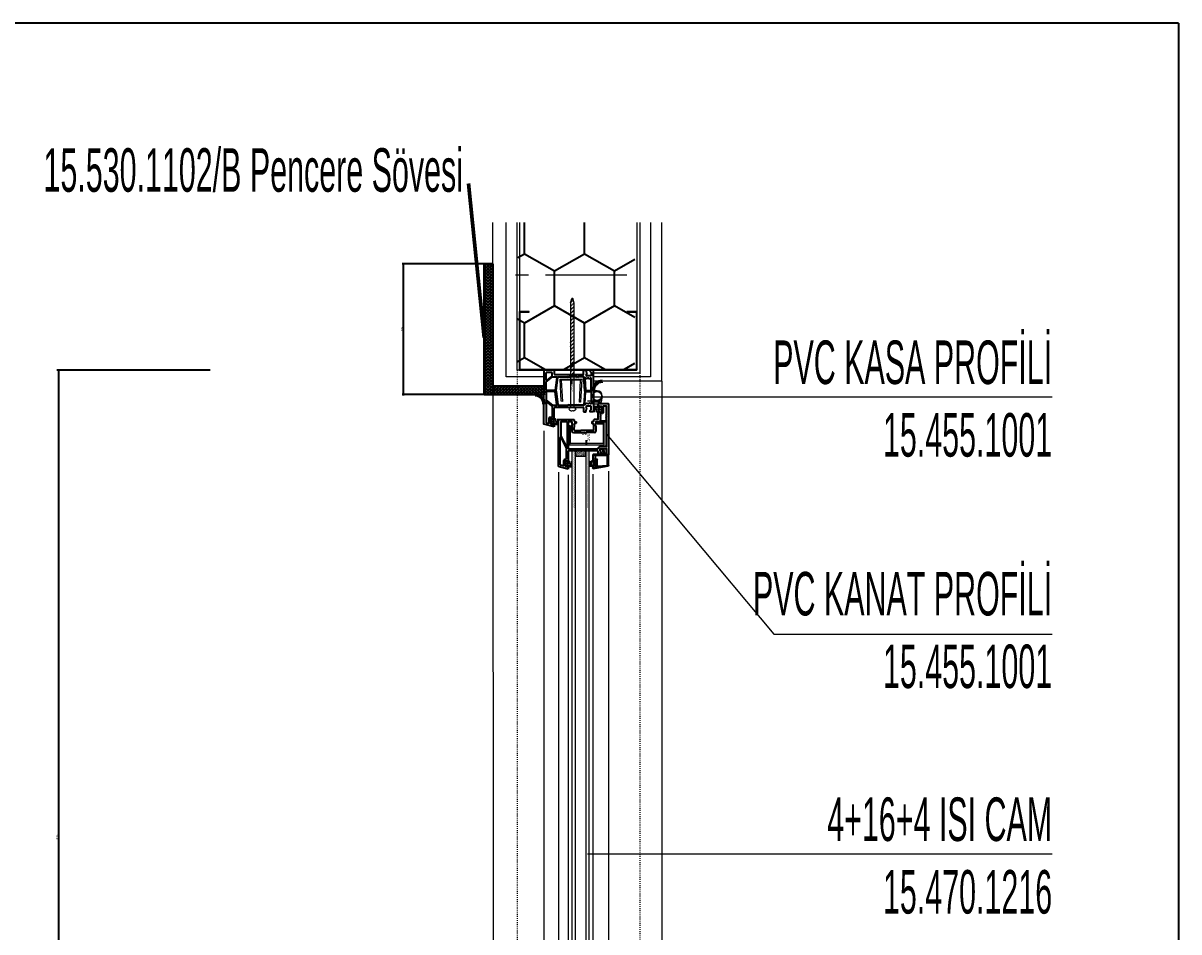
# Model space of a CAD drawing. Header units: centimetres. Extents: x -373760 to 14750, y -122502 to 29584.
# Drawn here: x -170671 to -167355, y -78903 to -76295 of the extents above; entities that cross this region are included whole.
import ezdxf

# ---------------------------------------------------------------- set-up
doc = ezdxf.new("R2010")
doc.units = ezdxf.units.CM
for name, pattern in [('ACAD_ISO03W100', [30, 12, -18]), ('DASHED2', [0.375, 0.25, -0.125]), ('DUZ', [0]), ('HIDDEN', [0.375, 0.25, -0.125])]:
    doc.linetypes.add(name, pattern=pattern)
for name, color, linetype, lineweight in [('Betonarme', 4, 'Continuous', 20), ('cam', 130, 'DUZ', 9), ('CIVI', 254, 'Continuous', 13), ('CONTA', 230, 'Continuous', 18), ('D', 4, 'Continuous', 5), ('DEVRİM', 1, 'Continuous', 50), ('GOR-030', 213, 'Continuous', 30), ('GORUNUS01', 56, 'Continuous', 9), ('İZDÜŞÜM-TEKAY', 252, 'DASHED2', 25), ('İÇ SIVA-TEKAY', 21, 'Continuous', 18), ('MACUN', 201, 'Continuous', 15), ('MENTEŞE', 171, 'Continuous', 15), ('OLCU', 7, 'Continuous', 25), ('OLCU IC DUSEY', 33, 'Continuous', 20), ('Part', 1, 'Continuous', 0), ('PVC_PROFIL', 51, 'Continuous', 25), ('YAZI', 5, 'Continuous', 0)]:
    doc.layers.add(name, color=color, linetype=linetype, lineweight=lineweight)
doc.layers.add('EPS', color=7, linetype='Continuous', true_color=0x55aa8c)
for name, color, linetype in [('HATCH', 8, 'Continuous'), ('Tarama', 253, 'Continuous'), ('TEXT', 7, 'Continuous')]:
    doc.layers.add(name, color=color, linetype=linetype)
doc.styles.add('ARıAL', font='arial.ttf')
doc.styles.get("Standard").update_dxf_attribs({"font": 'arial.ttf'})
doc.styles.add('TURKCE', font='arial.ttf', dxfattribs={"width": 0.5})
doc.dimstyles.new('içölçü', dxfattribs={"dimtxt": 10, "dimasz": 5, "dimexe": 4, "dimexo": 1, "dimgap": 1, "dimtad": 2, "dimdec": 0, "dimzin": 0, "dimdsep": 46, "dimtxsty": 'Standard', "dimblk": 'ARCHTICK', "dimcen": 1, "dimdle": 3, "dimadec": 0, "dimazin": 0, "dimtfac": 1, "dimtdec": 0, "dimtofl": 0, "dimtmove": 0, "dimatfit": 3, "dimldrblk": 'ARCHTICK', "dimfxl": 1, "dimtolj": 1, "dimtzin": 0, "dimarcsym": 0})

# ---------------------------------------------------------------- blocks, each defined once
blk = doc.blocks.new('_ArchTick')
at = {"color": 0, "linetype": 'ByBlock', "const_width": 0.15}
blk.add_lwpolyline([(-0.5, -0.5), (0.5, 0.5)], dxfattribs=at)
blk = doc.blocks.new('*D762')
at = {"layer": 'Defpoints', "color": 0, "transparency": 16777216}
for p in [(-170133.2, -77291.6), (-170569.8, -80291.6), (-170133.2, -80291.6)]:
    blk.add_point(p, dxfattribs=at)
at = {"layer": 'OLCU IC DUSEY', "color": 0, "lineweight": -2, "transparency": 16777216}
for p, q in [((-170134.2, -77291.6), (-170573.8, -77291.6)), ((-170569.8, -77288.6), (-170569.8, -80294.6)), ((-170134.2, -80291.6), (-170573.8, -80291.6))]:
    blk.add_line(p, q, dxfattribs=at)
at = {"layer": 'OLCU IC DUSEY', "color": 0, "lineweight": -2, "transparency": 16777216, "xscale": 5, "yscale": 5, "zscale": 5}
for p, rotation in [((-170569.8, -77291.6), 90), ((-170569.8, -80291.6), 270)]:
    blk.add_blockref('_ArchTick', p, dxfattribs=dict(at, rotation=rotation))
at = {"layer": 'OLCU IC DUSEY', "color": 0, "transparency": 16777216, "insert": (-170573.4, -78631.3), "char_height": 5, "attachment_point": 5, "rotation": 90}
blk.add_mtext('\\A1;3000', dxfattribs=at)
blk = doc.blocks.new('CITA1')
at = {"layer": 'PVC_PROFIL'}
for p, q in [((-10, 10.5), (-10, 13.9)), ((-9.4, 14.3), (7.6, 11.6)), ((-9.2, 10), (-9.5, 10)), ((-9.2, 6.5), (-9.5, 6.5)), ((-9, 12.5), (-9, 10.2)), ((-9, 5.5), (-9, 6.3)), ((-8.5, 5), (-7, 5)), ((-8.4, 13), (-6.9, 12.6)), ((-7.5, 0), (-7.5, 3)), ((-7, 3.5), (-6, 3.5)), ((-6.5, 5.5), (-6.5, 12.1)), ((-5, 11.5), (-5, 4.5)), ((-4.4, 11.9), (6.1, 11)), ((6.5, 0), (6.5, 10.5)), ((8, 11.1), (8, -1.2)), ((6, -0.5), (-7, -0.5)), ((-0.6, -2.7), (-0.8, -2.2)), ((-0.5, -7.5), (-0.5, -7.5)), ((0.1, -3.1), (-0.2, -3.1)), ((1.1, -7), (0, -7)), ((2, -8), (0, -8)), ((0.6, -2.2), (0.6, -2.6)), ((1.7, -1.7), (1.1, -1.7)), ((2.2, -2.3), (1.6, -6.6)), ((3.2, -2.2), (2.5, -7.6)), ((7.5, -1.7), (3.7, -1.7))]:
    blk.add_line(p, q, dxfattribs=at)
blk.add_lwpolyline([(-1.1, -1.7), (-9.5, -1.7, -0.414214), (-10, -1.2), (-10, 6)], format="xyb", dxfattribs=at)
for points in [[(1.7, -1.7), (1.1, -1.7)], [(5.1, -1.7), (3.7, -1.7)]]:
    blk.add_lwpolyline(points, dxfattribs=at)
for centre, radius, start, end in [((-9.5, 13.9), 0.5, 74.7449, 180), ((-9.5, 10.5), 0.5, 180, 270), ((-9.5, 6), 0.5, 90, 180), ((-9.2, 10.2), 0.2, 270, 0), ((-9.2, 6.3), 0.2, 0, 90), ((-8.5, 12.5), 0.5, 74.7449, 180), ((-8.5, 5.5), 0.5, 180, 270), ((-7, 3), 0.5, 90, 180), ((-7, 0), 0.5, 180, 270), ((-7, 5.5), 0.5, 270, 0), ((-7, 12.1), 0.5, 0, 74.7449), ((-6, 4.5), 1, 270, 0), ((-4.5, 11.5), 0.5, 74.7449, 180), ((6, 0), 0.5, 270, 0), ((6, 10.5), 0.5, 0, 74.7449), ((7.5, 11.1), 0.5, 0, 74.7449), ((-2.5, -3), 1.81, 25.1454, 42.244), ((-0.2, -2.6), 0.5, 201.25, 270), ((0, -7.5), 0.5, 90, 180), ((0, -7.5), 0.5, 180, 270), ((0.1, -2.6), 0.5, 270, 0), ((1.1, -2.2), 0.5, 90, 184.7612), ((1.1, -6.5), 0.5, 270, 352.0238), ((1.7, -2.2), 0.5, 352.0238, 90), ((2, -7.5), 0.5, 270, 352.0238), ((3.7, -2.2), 0.5, 90, 172.0238), ((7.5, -1.2), 0.5, 270, 0)]:
    blk.add_arc(centre, radius, start, end, dxfattribs=at)
blk = doc.blocks.new('*D764')
at = {"layer": 'Defpoints', "color": 0, "transparency": 16777216}
for p in [(-169579.4, -76986.1), (-169347.8, -76986.1, -1226.9), (-169347.8, -77361.1, -1226.9)]:
    blk.add_point(p, dxfattribs=at)
at = {"layer": 'OLCU IC DUSEY', "color": 0, "lineweight": -2, "transparency": 16777216}
for p, q in [((-169348.8, -76986.1), (-169583.4, -76986.1)), ((-169579.4, -77364.1), (-169579.4, -76983.1)), ((-169348.8, -77361.1), (-169583.4, -77361.1))]:
    blk.add_line(p, q, dxfattribs=at)
at = {"layer": 'OLCU IC DUSEY', "color": 0, "lineweight": -2, "transparency": 16777216, "xscale": 5, "yscale": 5, "zscale": 5}
for p, rotation in [((-169579.4, -76986.1), 90), ((-169579.4, -77361.1), 270)]:
    blk.add_blockref('_ArchTick', p, dxfattribs=dict(at, rotation=rotation))
at = {"layer": 'OLCU IC DUSEY', "color": 0, "transparency": 16777216, "insert": (-169583, -77173.6), "char_height": 5, "attachment_point": 5, "rotation": 90, "style": 'ARıAL'}
blk.add_mtext('\\A1;375', dxfattribs=at)
blk = doc.blocks.new('SAG1')
at = {"layer": 'OLCU', "color": 1}
for p, q in [((-2.1, 0), (2.1, 0)), ((0, -4.5), (0, 2))]:
    blk.add_line(p, q, dxfattribs=at)
at = {"layer": 'OLCU', "color": 1, "const_width": 0.3}
blk.add_lwpolyline([(-1.1, -1.1), (1.1, 1.1)], dxfattribs=at)

msp = doc.modelspace()

# ---------------------------------------------------------------- hatches: boundary and pattern name
at = {"layer": 'cam'}
h = msp.add_hatch(dxfattribs=at)
h.set_pattern_fill('DOTS', color=256, scale=1.25, angle=270, style=0)
h.set_pattern_definition([(270, (-168002.7426, -71004.9453), (1.984375, -0.9921875), [0, -1.984375])])
h.paths.add_polyline_path([(-169086.24, -77687.06), (-169086.24, -77524.1), (-169096.24, -77524.1), (-169096.24, -77687.06)])
h.paths.add_polyline_path([(-169046.24, -77687.06), (-169046.24, -77524.1), (-169056.24, -77524.1), (-169056.24, -77687.06)])
h.paths.add_polyline_path([(-169097.2, -77615.14), (-169085.28, -77615.14)])
h.paths.add_polyline_path([(-169057.2, -77615.14), (-169045.28, -77615.14), (-169046.03, -77614.05), (-169057.95, -77614.05)])
at = {"layer": 'EPS', "ltscale": 10}
h = msp.add_hatch(dxfattribs=at)
h.set_pattern_fill('HONEY', color=256, scale=31.25, angle=90, style=0)
h.set_pattern_definition([(90, (91123.42, -173993.894), (-85.925958, 148.828125), [99.21875, -198.4375]), (210, (91123.42, -173993.894), (-85.925958, -148.828125), [99.21875, -198.4375]), (150, (91123.42, -173993.894), (-171.851916, 3e-07), [-198.4375, 99.21875])])
h.paths.add_polyline_path([(-168915.46, -76867.73), (-169251.33, -76867.73), (-169252.23, -77289.18), (-168916.36, -77289.18)])
at = {"layer": 'HATCH'}
h = msp.add_hatch(dxfattribs=at)
h.set_pattern_fill('AR-SAND', color=256, scale=0.05, angle=270, style=0)
h.set_pattern_definition([(307.5, (-169667.2819, -71047.4453), (2.4470662, 0.08000156), [0, -1.9304, 0, -2.159, 0, -2.06375]), (277.5, (-169667.282, -71047.4453), (3.5841255, -2.2476164), [0, -1.0414, 0, -1.7399, 0, -0.66675]), (237.5, (-169667.2819, -71045.8832), (0.0071859, -3.95496185), [0, -0.635, 0, -2.286, 0, -2.9845]), (227.5, (-169667.282, -71045.8832), (1.1146466, -3.8177823), [0, -0.3175, 0, -1.4986, 0, -1.7145])])
h.paths.add_polyline_path([(-169057.49, -77537.85, 0.4142136), (-169056.24, -77536.6), (-169056.24, -77524.1, 0.4142136), (-169057.49, -77522.85), (-169084.99, -77522.85, 0.4142136), (-169086.24, -77524.1), (-169086.24, -77536.6, 0.4142136), (-169084.99, -77537.85)])
at = {"layer": 'Tarama'}
h = msp.add_hatch(dxfattribs=at)
h.set_pattern_fill('ANSI37', color=256, scale=1.934814, angle=180)
h.set_pattern_definition([(225, (-20001136.8745, 18580292.7874), (4.3437806094, -4.3437806094), []), (315, (-20001136.8745, 18580292.7874), (4.3437806094, 4.3437806094), [])])
h.paths.add_polyline_path([(-169347.77, -76986.09), (-169347.77, -77361.09), (-169323.59, -77361.09), (-169323.59, -76986.09)])
h = msp.add_hatch(dxfattribs=at)
h.set_pattern_fill('ANSI37', color=256, scale=1.934814, angle=270)
h.set_pattern_definition([(315, (-20758510.6767, 17492092.301), (4.3437806094, 4.3437806094), []), (45, (-20758510.6767, 17492092.301), (-4.3437806094, 4.3437806094), [])])
h.paths.add_polyline_path([(-169171.05, -77361.09), (-169171.05, -77336.91), (-169323.59, -77336.91), (-169323.59, -77361.09)])

# ---------------------------------------------------------------- linework, layer by layer
at = {"layer": 'Betonarme'}
for p in [(-168909.55, -77024.27), (-169247.55, -77291.6)]:
    msp.add_line(p, (-168909.55, -77291.6), dxfattribs=at)
at = {"layer": 'cam', "elevation": 183.14}
for points in [[(-169086.24, -79772.46), (-169086.24, -77524.1), (-169096.24, -77524.1), (-169096.24, -79772.46)], [(-169046.24, -79772.46), (-169046.24, -77524.1), (-169056.24, -77524.1), (-169056.24, -79772.46)]]:
    msp.add_lwpolyline(points, dxfattribs=at)
at = {"layer": 'CIVI', "linetype": 'HIDDEN'}
for p, q in [((-169100.04, -77108.17, -1649), (-169089.87, -77098, -1649)), ((-169099.55, -77097.23, -1649), (-169092.08, -77089.76, -1649)), ((-169097.64, -77090.09, -1649), (-169093.19, -77085.64, -1649)), ((-169093.19, -77085.64, -1649), (-169096.45, -77085.64, -1649)), ((-169100.04, -77118.34, -1649), (-169089.59, -77107.89, -1649)), ((-169100.04, -77128.79, -1649), (-169089.59, -77118.34, -1649)), ((-169100.04, -77139.24, -1649), (-169089.59, -77128.79, -1649)), ((-169100.04, -77149.69, -1649), (-169089.59, -77139.24, -1649)), ((-169100.04, -77160.14, -1649), (-169089.59, -77149.69, -1649)), ((-169100.04, -77170.59, -1649), (-169089.59, -77160.14, -1649)), ((-169100.04, -77170.59, -1649), (-169089.59, -77160.14, -1649)), ((-169100.04, -77181.04, -1649), (-169089.59, -77170.59, -1649)), ((-169100.04, -77191.49, -1649), (-169089.59, -77181.04, -1649)), ((-169100.04, -77201.94, -1649), (-169089.59, -77191.49, -1649)), ((-169100.04, -77212.39, -1649), (-169089.59, -77201.94, -1649)), ((-169100.04, -77222.84, -1649), (-169089.59, -77212.39, -1649)), ((-169100.04, -77233.29, -1649), (-169089.59, -77222.84, -1649)), ((-169100.04, -77233.29, -1649), (-169089.59, -77222.84, -1649)), ((-169100.04, -77243.74, -1649), (-169089.59, -77233.29, -1649)), ((-169100.04, -77254.19, -1649), (-169089.59, -77243.74, -1649)), ((-169100.04, -77264.64, -1649), (-169089.59, -77254.19, -1649)), ((-169100.04, -77264.64, -1649), (-169089.59, -77254.19, -1649)), ((-169100.04, -77275.09, -1649), (-169089.59, -77264.64, -1649)), ((-169100.04, -77275.09, -1649), (-169089.59, -77264.64, -1649)), ((-169100.04, -77285.54, -1649), (-169089.59, -77275.09, -1649)), ((-169100.04, -77295.99, -1649), (-169089.59, -77285.54, -1649)), ((-169100.04, -77306.44, -1649), (-169089.59, -77295.99, -1649)), ((-169100.04, -77398.06, -1649), (-169105.27, -77403.06, -1649)), ((-169100.04, -77398.06, -1649), (-169089.59, -77398.06, -1649)), ((-169089.59, -77398.06, -1649), (-169084.37, -77403.06, -1649)), ((-169095.86, -77407.83, -1649), (-169095.86, -77406.83, -1649)), ((-169095.86, -77406.83, -1649), (-169093.77, -77406.83, -1649)), ((-169093.77, -77407.83, -1649), (-169093.77, -77406.83, -1649))]:
    msp.add_line(p, q, dxfattribs=at)
at = {"layer": 'CIVI', "linetype": 'HIDDEN', "elevation": -1649}
for points in [[(-169100.04, -77098.01), (-169100.04, -77398.06), (-169089.59, -77398.06), (-169089.59, -77099.05), (-169093.19, -77085.64)], [(-169100.04, -77098), (-169096.45, -77085.64)]]:
    msp.add_lwpolyline(points, dxfattribs=at)
at = {"layer": 'CIVI', "linetype": 'HIDDEN'}
for start, end in [(220.52676, 265.64073), (274.35927, 319.47324)]:
    msp.add_arc((-169094.82, -77394.12, -1649), 13.75, start, end, dxfattribs=at)
at = {"layer": 'CONTA', "elevation": -1649}
for points in [[(-169074.16, -77383.29), (-169071.14, -77319.73), (-169126.77, -77319.78), (-169123.61, -77380.68), (-169126.6, -77380.51), (-169129.6, -77316.76), (-169068.16, -77316.76), (-169071.16, -77383.27), (-169074.16, -77383.29)], [(-169024.05, -77442.6), (-169024.05, -77445.6), (-169006.42, -77445.6), (-169006.42, -77502.06), (-169100.51, -77502.06), (-169100.51, -77451.1), (-169103.51, -77451.1), (-169103.51, -77505.06), (-169003.42, -77505.06), (-169003.42, -77442.6), (-169024.05, -77442.6)]]:
    msp.add_lwpolyline(points, dxfattribs=at)
at = {"layer": 'CONTA', "elevation": 1832.14}
for points in [[(-169022.57, -77409.98), (-169022.57, -77408.76, -0.4142136), (-169021.32, -77407.51), (-169018.18, -77407.51, -0.4142136), (-169016.93, -77408.76), (-169016.93, -77409.19, 0.4142136), (-169015.68, -77410.44), (-169012.87, -77410.44, 0.4142136), (-169011.62, -77409.19), (-169011.62, -77399.3, 0.4142136), (-169012.87, -77398.05), (-169015.79, -77398.05, 0.4142136), (-169017.04, -77399.3), (-169017.04, -77399.62, -0.4142136), (-169018.29, -77400.87), (-169021.1, -77400.87, -0.4142136), (-169022.35, -77399.62), (-169022.35, -77396.51, 0.4142136), (-169023.6, -77395.26), (-169030.96, -77395.26, 0.4142136), (-169032.21, -77396.51), (-169032.21, -77408.87, 0.4142136), (-169030.96, -77410.12), (-169030.84, -77410.12, 0.4142136), (-169029.59, -77408.87), (-169029.59, -77404.75, -0.4142136), (-169028.34, -77403.5), (-169026.53, -77403.5, -0.4142136), (-169025.28, -77404.75), (-169025.28, -77410.71, 0.4142136), (-169024.03, -77411.96), (-169023.82, -77411.96, 0.4142136), (-169022.57, -77410.71)], [(-169029.57, -77400.02), (-169029.57, -77398.96, -0.4142136), (-169028.32, -77397.71), (-169026.6, -77397.71, -0.4142136), (-169025.35, -77398.96), (-169025.35, -77400.02, -0.4142136), (-169026.6, -77401.27), (-169028.32, -77401.27, -0.4142136)], [(-169021.19, -77404.14), (-169021.19, -77403.98, -0.4142136), (-169019.94, -77402.73), (-169014.15, -77402.73, -0.4142136), (-169012.9, -77403.98), (-169012.9, -77404.14, -0.4142136), (-169014.15, -77405.39), (-169019.94, -77405.39, -0.4142136)], [(-169145.23, -77432.59), (-169145.23, -77433.81, -0.4142136), (-169146.48, -77435.06), (-169149.61, -77435.06, -0.4142136), (-169150.86, -77433.81), (-169150.86, -77433.38, 0.4142136), (-169152.11, -77432.13), (-169154.92, -77432.13, 0.4142136), (-169156.17, -77433.38), (-169156.17, -77443.27, 0.4142136), (-169154.92, -77444.52), (-169152.01, -77444.52, 0.4142136), (-169150.76, -77443.27), (-169150.76, -77442.95, -0.4142136), (-169149.51, -77441.7), (-169146.7, -77441.7, -0.4142136), (-169145.45, -77442.95), (-169145.45, -77446.06, 0.4142136), (-169144.2, -77447.31), (-169136.83, -77447.31, 0.4142136), (-169135.58, -77446.06), (-169135.58, -77433.7, 0.4142136), (-169136.83, -77432.45), (-169136.96, -77432.45, 0.4142136), (-169138.21, -77433.7), (-169138.21, -77437.82, -0.4142136), (-169139.46, -77439.07), (-169141.27, -77439.07, -0.4142136), (-169142.52, -77437.82), (-169142.52, -77431.86, 0.4142136), (-169143.77, -77430.61), (-169143.98, -77430.61, 0.4142136), (-169145.23, -77431.86)], [(-169146.61, -77438.44), (-169146.61, -77438.59, -0.4142136), (-169147.86, -77439.84), (-169153.65, -77439.84, -0.4142136), (-169154.9, -77438.59), (-169154.9, -77438.44, -0.4142136), (-169153.65, -77437.19), (-169147.86, -77437.19, -0.4142136)], [(-169138.23, -77442.55), (-169138.23, -77443.61, -0.4142136), (-169139.48, -77444.86), (-169141.2, -77444.86, -0.4142136), (-169142.45, -77443.61), (-169142.45, -77442.55, -0.4142136), (-169141.2, -77441.3), (-169139.48, -77441.3, -0.4142136)], [(-169106.01, -77553.84), (-169106.01, -77555.06, -0.4142136), (-169107.26, -77556.31), (-169108.4, -77556.31, -0.4142136), (-169109.65, -77555.06), (-169109.65, -77554.63, 0.4142136), (-169110.9, -77553.38), (-169113.71, -77553.38, 0.4142136), (-169114.96, -77554.63), (-169114.96, -77564.52, 0.4142136), (-169113.71, -77565.77), (-169110.79, -77565.77, 0.4142136), (-169109.54, -77564.52), (-169109.54, -77564.2, -0.4142136), (-169108.29, -77562.95), (-169107.48, -77562.95, -0.4142136), (-169106.23, -77564.2), (-169106.23, -77567.31, 0.4142136), (-169104.98, -77568.56), (-169097.61, -77568.56, 0.4142136), (-169096.36, -77567.31), (-169096.36, -77554.95, 0.4142136), (-169097.61, -77553.7), (-169097.74, -77553.7, 0.4142136), (-169098.99, -77554.95), (-169098.99, -77559.07, -0.4142136), (-169100.24, -77560.32), (-169102.05, -77560.32, -0.4142136), (-169103.3, -77559.07), (-169103.3, -77553.11, 0.4142136), (-169104.55, -77551.86), (-169104.76, -77551.86, 0.4142136), (-169106.01, -77553.11)], [(-169107.39, -77559.69), (-169107.39, -77559.84, -0.4142136), (-169108.64, -77561.09), (-169112.43, -77561.09, -0.4142136), (-169113.68, -77559.84), (-169113.68, -77559.69, -0.4142136), (-169112.43, -77558.44), (-169108.64, -77558.44, -0.4142136)], [(-169099.01, -77563.8), (-169099.01, -77564.86, -0.4142136), (-169100.26, -77566.11), (-169101.98, -77566.11, -0.4142136), (-169103.23, -77564.86), (-169103.23, -77563.8, -0.4142136), (-169101.98, -77562.55), (-169100.26, -77562.55, -0.4142136)], [(-169036.53, -77552.49), (-169036.53, -77553.71, 0.4142136), (-169035.28, -77554.96), (-169034.15, -77554.96, 0.4142136), (-169032.9, -77553.71), (-169032.9, -77553.28, -0.4142136), (-169031.65, -77552.03), (-169028.84, -77552.03, -0.4142136), (-169027.59, -77553.28), (-169027.59, -77563.18, -0.4142136), (-169028.84, -77564.43), (-169031.76, -77564.43, -0.4142136), (-169033.01, -77563.18), (-169033.01, -77562.86, 0.4142136), (-169034.26, -77561.61), (-169035.07, -77561.61, 0.4142136), (-169036.32, -77562.86), (-169036.32, -77565.96, -0.4142136), (-169037.57, -77567.21), (-169044.93, -77567.21, -0.4142136), (-169046.18, -77565.96), (-169046.18, -77553.61, -0.4142136), (-169044.93, -77552.36), (-169044.8, -77552.36, -0.4142136), (-169043.55, -77553.61), (-169043.55, -77557.72, 0.4142136), (-169042.3, -77558.97), (-169040.49, -77558.97, 0.4142136), (-169039.24, -77557.72), (-169039.24, -77551.76, -0.4142136), (-169037.99, -77550.51), (-169037.78, -77550.51, -0.4142136), (-169036.53, -77551.76)], [(-169043.53, -77562.45), (-169043.53, -77563.51, 0.4142136), (-169042.28, -77564.76), (-169040.56, -77564.76, 0.4142136), (-169039.31, -77563.51), (-169039.31, -77562.45, 0.4142136), (-169040.56, -77561.2), (-169042.28, -77561.2, 0.4142136)], [(-169035.15, -77558.34), (-169035.15, -77558.5, 0.4142136), (-169033.9, -77559.75), (-169030.11, -77559.75, 0.4142136), (-169028.86, -77558.5), (-169028.86, -77558.34, 0.4142136), (-169030.11, -77557.09), (-169033.9, -77557.09, 0.4142136)]]:
    msp.add_lwpolyline(points, format="xyb", close=True, dxfattribs=at)
at = {"layer": 'D', "color": 11}
for p, q in [((-169253.28, -77291.6, 9820.44), (-169253.28, -76867.73, 1320.38)), ((-169245.46, -77270.63, 9400.08), (-169245.46, -76867.73, 1320.38)), ((-169176.78, -77291.6, -1649), (-169253.28, -77291.6, -1649))]:
    msp.add_line(p, q, dxfattribs=at)
for points in [[(-168901.72, -76867.73), (-168901.73, -77299.4), (-169034.28, -77299.41)], [(-168909.53, -76867.73), (-168909.55, -77270.63)], [(-169034.28, -77291.6), (-168909.55, -77291.59)]]:
    msp.add_lwpolyline(points, dxfattribs=at)
at = {"layer": 'D', "color": 3, "elevation": -66772.35}
msp.add_lwpolyline([(-168901.72, -76867.73), (-168901.73, -77270.63)], dxfattribs=at)
at = {"layer": 'DEVRİM', "color": 0, "ltscale": 6}
msp.add_lwpolyline([(-169347.77, -77197.45), (-169392.78, -76755.33)], dxfattribs=at)
at = {"layer": 'DEVRİM', "ltscale": 6}
for centre, start, end in [((-169009.28, -77348.07, 3266.21), 88.77612, 185.21989), ((-169201.57, -77386.91, 1397.01), 354.78011, 91.22388)]:
    msp.add_arc(centre, 25, start, end, dxfattribs=at)
at = {"layer": 'GOR-030', "elevation": -1226.87}
for points in [[(-169347.77, -76986.09), (-169323.59, -76986.09), (-169323.59, -77361.09), (-169347.77, -77361.09)], [(-169323.59, -77361.09), (-169323.59, -77336.91), (-169176.78, -77336.91), (-169176.78, -77361.09)]]:
    msp.add_lwpolyline(points, close=True, dxfattribs=at)
at = {"layer": 'GORUNUS01', "linetype": 'ACAD_ISO03W100', "ltscale": 0.2}
for p, q in [((-169253.28, -77291.6, -1649), (-169253.28, -79767.46, -1649)), ((-168901.73, -77299.4), (-168901.73, -79767.46))]:
    msp.add_line(p, q, dxfattribs=at)
at = {"layer": 'GORUNUS01'}
for p, q in [((-169323.59, -77336.91, -3059.01), (-169320.57, -80220.84, -1649)), ((-168838.04, -77323.08, 4915.22), (-168838.04, -80216.59, -1649)), ((-169176.78, -77465.72, -1649), (-169176.78, -79772.46, -1649)), ((-169134.28, -77584.27, -1649), (-169134.28, -79772.46, -1649)), ((-169106.78, -77591.93, -1649), (-169106.78, -79772.46, -1649)), ((-169036.01, -77589.19, -1649), (-169036.01, -79772.46, -1649)), ((-168991.01, -77580.7, -1649), (-168991.01, -79772.46, -1649))]:
    msp.add_line(p, q, dxfattribs=at)
at = {"layer": 'İZDÜŞÜM-TEKAY'}
msp.add_lwpolyline([(-167354.56, -76295.09), (-174055.27, -76295.09), (-174055.27, -81365.15), (-167354.56, -81365.15)], close=True, dxfattribs=at)
at = {"layer": 'İÇ SIVA-TEKAY', "color": 11}
for p, q in [((-169323.59, -77336.91, 11230.45), (-169323.59, -76867.73, 1382.08)), ((-169170.53, -77336.91, -1523.67), (-169323.59, -77336.91, -3059.01))]:
    msp.add_line(p, q, dxfattribs=at)
at = {"layer": 'İÇ SIVA-TEKAY', "color": 3}
for p, q in [((-169284.53, -77310.35, 10447.11), (-169284.53, -76867.73, 1352.84)), ((-169176.78, -77310.35, -1649), (-169284.53, -77310.35, -2275.68))]:
    msp.add_line(p, q, dxfattribs=at)
at = {"layer": 'İÇ SIVA-TEKAY', "color": 5}
for q in [(-168838.04, -76867.73, 4915.22), (-169034.28, -77323.08, 3266.21)]:
    msp.add_line((-168838.04, -77323.08, 4915.22), q, dxfattribs=at)
at = {"layer": 'İÇ SIVA-TEKAY', "color": 3, "elevation": -66772.35}
msp.add_lwpolyline([(-168870.47, -76867.73), (-168870.49, -77310.65), (-169034.28, -77310.66)], dxfattribs=at)
at = {"layer": 'MACUN', "elevation": 1832.14}
msp.add_lwpolyline([(-169084.99, -77537.85), (-169057.49, -77537.85, 0.4142136), (-169056.24, -77536.6), (-169056.24, -77524.1, 0.4142136), (-169057.49, -77522.85), (-169084.99, -77522.85, 0.4142136), (-169086.24, -77524.1), (-169086.24, -77536.6, 0.4142136)], format="xyb", close=True, dxfattribs=at)
at = {"layer": 'MENTEŞE'}
for p, q in [((-169024.19, -77350.35, -1649), (-169051.78, -77350.35, -1649)), ((-169009.19, -77365.35, -1649), (-169012.38, -77382.85, -1649)), ((-169024.19, -77380.35, -1649), (-169051.78, -77380.35, -1649)), ((-169037.38, -77382.85, -1649), (-169036.7, -77380.35, -1649))]:
    msp.add_line(p, q, dxfattribs=at)
at = {"layer": 'MENTEŞE', "elevation": 1832.14}
msp.add_lwpolyline([(-169037.38, -77387.85), (-169012.38, -77387.85), (-169012.38, -77382.85), (-169037.38, -77382.85)], close=True, dxfattribs=at)
at = {"layer": 'MENTEŞE'}
msp.add_circle((-169024.19, -77365.35, -1649), 12.5, dxfattribs=at)
msp.add_arc((-169024.19, -77365.35, -1649), 15, 270, 90, dxfattribs=at)
at = {"layer": 'Part', "color": 252}
for p, q in [((-169257.66, -77017.58), (-169220.99, -77017.58)), ((-169172.06, -77017.58), (-168938.52, -77017.58))]:
    msp.add_line(p, q, dxfattribs=at)
at = {"layer": 'Part'}
msp.add_lwpolyline([(-169247.55, -77291.6), (-168909.55, -77291.6), (-168909.55, -77122.58), (-168938.52, -77122.58), (-168938.52, -77125), (-168911.96, -77125), (-168911.96, -77289.18), (-169245.16, -77289.18), (-169245.16, -77125), (-169218.6, -77125), (-169218.6, -77122.58), (-169247.57, -77122.58), (-169247.57, -77291.6), (-169247.55, -77291.6)], dxfattribs=at)
at = {"layer": 'PVC_PROFIL'}
for p, q in [((-169146.78, -77291.6, -1649), (-169176.78, -77291.6, -1649)), ((-169153.03, -77297.85, -1649), (-169170.53, -77297.85, -1649)), ((-169153.03, -77307.54, -1649), (-169153.03, -77297.85, -1649)), ((-169064.2, -77304.1, -1649), (-169145.53, -77304.1, -1649)), ((-169062.95, -77302.85, -1649), (-169062.95, -77291.6, -1649)), ((-169082.55, -77310.35, -1649), (-169103.5, -77310.35, -1649)), ((-169062.95, -77310.35, -1649), (-169078.5, -77310.35, -1649)), ((-169059.14, -77350.97, -1649), (-169061.7, -77311.52, -1649)), ((-169059.14, -77350.97, -1649), (-169061.7, -77390.43, -1649)), ((-169153.03, -77394.4, -1649), (-169153.03, -77425.35, -1649)), ((-169064.2, -77397.85, -1649), (-169145.53, -77397.85, -1649)), ((-169082.55, -77391.6, -1649), (-169103.5, -77391.6, -1649)), ((-169062.95, -77391.6, -1649), (-169078.5, -77391.6, -1649)), ((-169062.95, -77399.1, -1649), (-169062.95, -77410.35, -1649)), ((-169018.03, -77395.35, -1649), (-169018.03, -77397.85, -1649)), ((-168996.78, -77419.56, -1649), (-168996.78, -77395.35, -1649)), ((-169154.28, -77426.6, -1649), (-169159.28, -77426.6, -1649)), ((-169158.03, -77431.6, -1649), (-169158.03, -77443.87, -1649)), ((-169150.53, -77430.35, -1649), (-169156.78, -77430.35, -1649)), ((-168996.78, -77424.87, -1649), (-168996.78, -77421.76, -1649)), ((-168996.78, -77430.19, -1649), (-168996.78, -77427.07, -1649)), ((-168996.78, -77435.35, -1649), (-168996.78, -77432.38, -1649)), ((-169157.08, -77445.08, -1649), (-169150.83, -77446.64, -1649)), ((-169128.03, -77440.35, -1649), (-169128.03, -77479.61, -1649)), ((-169110.53, -77439.1, -1649), (-169126.78, -77439.1, -1649)), ((-169109.28, -77510.47, -1649), (-169109.28, -77440.35, -1649)), ((-169091.84, -77470.35, -1649), (-169065.88, -77470.35, -1649)), ((-169088.06, -77464.1, -1649), (-169070.53, -77464.1, -1649)), ((-169035.5, -77464.1, -1649), (-169070.53, -77464.1, -1649)), ((-169062.88, -77470.35, -1649), (-169058.26, -77470.35, -1649)), ((-169031.71, -77470.35, -1649), (-169055.26, -77470.35, -1649)), ((-169028.03, -77440.35, -1649), (-169028.03, -77445.02, -1649)), ((-168998.03, -77439.1, -1649), (-169026.78, -77439.1, -1649)), ((-168996.78, -77509.1, -1649), (-168996.78, -77440.35, -1649)), ((-169130.53, -77485.29, -1649), (-169130.53, -77561.37, -1649)), ((-169128.19, -77484.66, -1649), (-169113.19, -77513.35, -1649)), ((-169127.86, -77480.24, -1649), (-169111.61, -77511.09, -1649)), ((-169113.03, -77513.97, -1649), (-169113.03, -77546.6, -1649)), ((-169021.78, -77524.1, -1649), (-169021.78, -77531.6, -1649)), ((-169020.53, -77532.85, -1649), (-169016.5, -77532.85, -1649)), ((-169015.29, -77531.9, -1649), (-169013.03, -77522.85, -1649)), ((-168998.03, -77516.6, -1649), (-169013.06, -77516.6, -1649)), ((-168998.03, -77510.35, -1649), (-169012.79, -77510.35, -1649)), ((-169000.53, -77531.6, -1649), (-169000.53, -77530.35, -1649)), ((-168997.47, -77528.19, -1649), (-168999.28, -77529.1, -1649)), ((-168996.78, -77527.07, -1649), (-168996.78, -77517.85, -1649)), ((-169129.58, -77562.58, -1649), (-169120.83, -77564.77, -1649)), ((-169119.28, -77563.55, -1649), (-169119.28, -77550.35, -1649)), ((-169114.28, -77547.85, -1649), (-169116.78, -77547.85, -1649)), ((-169115.53, -77552.85, -1649), (-169115.53, -77565.12, -1649)), ((-169114.58, -77566.33, -1649), (-169110.83, -77567.89, -1649)), ((-169110.53, -77551.6, -1649), (-169114.28, -77551.6, -1649)), ((-169109.28, -77552.85, -1649), (-169109.28, -77554.85, -1649)), ((-169109.28, -77566.68, -1649), (-169109.28, -77564.6, -1649)), ((-169108.78, -77555.35, -1649), (-169108.03, -77555.35, -1649)), ((-169108.78, -77564.1, -1649), (-169108.03, -77564.1, -1649)), ((-169106.78, -77565.35, -1649), (-169106.78, -77575.35, -1649))]:
    msp.add_line(p, q, dxfattribs=at)
at = {"layer": 'PVC_PROFIL', "elevation": -1649}
for points in [[(-169176.78, -77291.6), (-169176.78, -77350.97)], [(-169146.78, -77291.6), (-169146.78, -77302.85)], [(-169062.95, -77291.6), (-169056.7, -77291.6), (-169052.95, -77302.85)], [(-169034.28, -77291.6), (-169040.53, -77291.6)], [(-169034.28, -77350.97), (-169034.28, -77291.6)], [(-169059.03, -77314.1), (-169059.03, -77312.64), (-169058.08, -77312.64), (-169057.91, -77314.1)], [(-169054.91, -77314.1), (-169057.91, -77314.1)], [(-169051.91, -77314.1), (-169052.99, -77316.1), (-169053.87, -77316.1), (-169054.91, -77314.1)], [(-169040.53, -77307.85), (-169053.49, -77307.85)], [(-169047.29, -77314.1), (-169051.91, -77314.1)], [(-169044.29, -77314.1), (-169045.37, -77316.1), (-169046.25, -77316.1), (-169047.29, -77314.1)], [(-169146.78, -77454.1), (-169176.78, -77446.6), (-169176.78, -77350.97)], [(-169034.28, -77350.97), (-169034.28, -77410.35)], [(-169062.95, -77410.35), (-169056.7, -77410.35), (-169052.95, -77399.1)], [(-169059.03, -77387.85), (-169059.03, -77389.3), (-169058.08, -77389.3), (-169057.91, -77387.85)], [(-169054.91, -77387.85), (-169057.91, -77387.85)], [(-169051.91, -77387.85), (-169052.99, -77385.85), (-169053.87, -77385.85), (-169054.91, -77387.85)], [(-169040.53, -77394.1), (-169053.49, -77394.1)], [(-169047.29, -77387.85), (-169051.91, -77387.85)], [(-169044.29, -77387.85), (-169045.37, -77385.85), (-169046.25, -77385.85), (-169047.29, -77387.85)], [(-169034.28, -77410.35), (-169040.53, -77410.35)], [(-169015.53, -77421.76), (-169015.53, -77424.87)], [(-169015.53, -77427.07), (-169015.53, -77430.19)], [(-169062.88, -77470.35), (-169063.96, -77473.6), (-169064.84, -77473.6), (-169065.88, -77470.35)], [(-169055.26, -77470.35), (-169056.34, -77473.6), (-169057.22, -77473.6), (-169058.26, -77470.35)]]:
    msp.add_lwpolyline(points, dxfattribs=at)
for points in [[(-169153.52, -77308.53), (-169168.52, -77320.03, -0.6216958), (-169170.53, -77319.04), (-169170.53, -77297.85)], [(-169034.28, -77291.6), (-169044.28, -77291.6), (-169044.28, -77295.35), (-169041.08, -77297.48, -0.2507649), (-169040.53, -77298.52), (-169040.53, -77307.85)], [(-169151.35, -77310.35), (-169140.71, -77310.35, -0.4513394), (-169139.47, -77311.75), (-169144.11, -77348.63, -0.3780374), (-169145.35, -77349.72), (-169168.03, -77349.72, -0.4142136), (-169170.53, -77347.22), (-169170.53, -77325.34, -0.2332769), (-169170.04, -77324.35), (-169152.11, -77310.6)], [(-169141.87, -77350.97, -0.0274871), (-169141.85, -77350.7), (-169136.91, -77311.44, -0.3780374), (-169135.67, -77310.35), (-169107.55, -77310.35)], [(-169105.53, -77312.85), (-169106.43, -77311.04, 0.284079), (-169107.55, -77310.35)], [(-169103.5, -77310.35, 0.284079), (-169104.62, -77311.04), (-169105.53, -77312.85)], [(-169080.53, -77312.85), (-169081.43, -77311.04, 0.284079), (-169082.55, -77310.35)], [(-169078.5, -77310.35, 0.284079), (-169079.62, -77311.04), (-169080.53, -77312.85)], [(-169059.03, -77314.1), (-169056.79, -77348.55, 0.3953415), (-169055.54, -77349.72), (-169041.78, -77349.72, 0.4142136), (-169040.53, -77348.47), (-169040.53, -77315.35, 0.4142136), (-169041.78, -77314.1), (-169044.29, -77314.1)], [(-169151.35, -77391.6), (-169140.71, -77391.6, 0.4513394), (-169139.47, -77390.19), (-169144.11, -77353.32, 0.3780374), (-169145.35, -77352.22), (-169168.03, -77352.22, 0.4142136), (-169170.53, -77354.72), (-169170.53, -77376.6, 0.2332769), (-169170.04, -77377.6), (-169152.11, -77391.34)], [(-169141.87, -77350.97, 0.0274871), (-169141.85, -77351.25), (-169136.91, -77390.5, 0.3780374), (-169135.67, -77391.6), (-169107.55, -77391.6)], [(-169059.03, -77387.85), (-169056.79, -77353.39, -0.3953415), (-169055.54, -77352.22), (-169041.78, -77352.22, -0.4142136), (-169040.53, -77353.47), (-169040.53, -77386.6, -0.4142136), (-169041.78, -77387.85), (-169044.29, -77387.85)], [(-169153.52, -77393.41), (-169168.52, -77381.91, 0.6216958), (-169170.53, -77382.9), (-169170.53, -77440.74, 0.3441507), (-169169.58, -77441.95), (-169163.33, -77443.52, 0.4879284), (-169161.78, -77442.3), (-169161.78, -77429.1)], [(-169149.28, -77431.6), (-169149.28, -77433.6, 0.4142136), (-169148.78, -77434.1), (-169148.03, -77434.1, 0.4142136), (-169146.78, -77432.85), (-169146.78, -77399.1)], [(-169105.53, -77389.1), (-169106.43, -77390.91, -0.284079), (-169107.55, -77391.6)], [(-169103.5, -77391.6, -0.284079), (-169104.62, -77390.91), (-169105.53, -77389.1)], [(-169080.53, -77389.1), (-169081.43, -77390.91, -0.284079), (-169082.55, -77391.6)], [(-169078.5, -77391.6, -0.284079), (-169079.62, -77390.91), (-169080.53, -77389.1)], [(-169034.28, -77410.35), (-169044.28, -77410.35), (-169044.28, -77406.6), (-169041.08, -77404.47, 0.2507649), (-169040.53, -77403.43), (-169040.53, -77394.1)], [(-168999.28, -77532.85), (-168991.78, -77532.85, 0.4142136), (-168990.53, -77531.6), (-168990.53, -77389.1, 0.4142136), (-168991.78, -77387.85), (-169020.53, -77387.85, 0.4142136), (-169021.78, -77389.1), (-169021.78, -77396.6, 0.4142136), (-169019.28, -77399.1), (-169019.28, -77399.1)], [(-169016.78, -77394.1), (-169010.53, -77394.1, -0.4142136), (-169009.28, -77395.35), (-169009.28, -77411.6, -0.4142136), (-169010.53, -77412.85), (-169016.78, -77412.85, -0.4142136), (-169018.03, -77411.6), (-169018.03, -77410.35)], [(-168998.03, -77394.1), (-169005.53, -77394.1, 0.4142136), (-169006.78, -77395.35), (-169006.78, -77412.85, -0.4142136), (-169009.28, -77415.35), (-169014.28, -77415.35, 0.4142136), (-169015.53, -77416.6), (-169015.53, -77419.56)], [(-169106.78, -77575.35), (-169132.43, -77568.35, -0.3382133), (-169134.28, -77565.94), (-169134.28, -77434.1, -0.4142136), (-169133.03, -77432.85), (-169091.78, -77432.85, -0.4142136), (-169089.28, -77435.35), (-169089.28, -77437.85, 0.4142136), (-169088.03, -77439.1), (-169085.53, -77439.1, -0.4142136), (-169084.28, -77440.35), (-169084.28, -77442.85, -0.4142136), (-169085.53, -77444.1), (-169088.03, -77444.1, 0.4142136), (-169089.28, -77445.35), (-169089.28, -77445.27)], [(-169019.28, -77409.1), (-169019.28, -77409.1, 0.4142136), (-169021.78, -77411.6), (-169021.78, -77432.85), (-169031.78, -77432.85, 0.4142136), (-169034.28, -77435.35), (-169034.28, -77437.85, -0.4142136), (-169035.53, -77439.1), (-169038.03, -77439.1, 0.4142136), (-169039.28, -77440.35), (-169039.28, -77442.85, 0.4142136), (-169038.03, -77444.1), (-169035.53, -77444.1, -0.4142136), (-169034.28, -77445.35), (-169034.28, -77445.27)], [(-169015.53, -77419.56), (-169013.55, -77420, -1.1375719)], [(-169015.53, -77421.76), (-169013.55, -77421.31, 1.1375719)], [(-169015.53, -77424.87), (-169013.55, -77425.32, -1.1375719)], [(-169015.53, -77427.07), (-169013.55, -77426.63, 1.1375719)], [(-169015.53, -77430.19), (-169013.55, -77430.63, -1.1375719)], [(-169015.53, -77432.38), (-169013.55, -77431.94, 1.1375719)], [(-169015.53, -77432.38), (-169015.53, -77435.35, 0.4142136), (-169014.28, -77436.6), (-168998.03, -77436.6)], [(-168996.78, -77419.56), (-168998.75, -77420, 1.1375719)], [(-168996.78, -77421.76), (-168998.75, -77421.31, -1.1375719)], [(-168996.78, -77424.87), (-168998.75, -77425.32, 1.1375719)], [(-168996.78, -77427.07), (-168998.75, -77426.63, -1.1375719)], [(-168996.78, -77430.19), (-168998.75, -77430.63, 1.1375719)], [(-168996.78, -77432.38), (-168998.75, -77431.94, -1.1375719)], [(-169149.28, -77445.43), (-169149.28, -77443.35, -0.4142136), (-169148.78, -77442.85), (-169148.03, -77442.85, -0.4142136), (-169146.78, -77444.1), (-169146.78, -77454.1)], [(-169095.53, -77445.02), (-169095.53, -77440.35, 0.4142136), (-169096.78, -77439.1), (-169105.53, -77439.1, 0.4142136), (-169106.78, -77440.35), (-169106.78, -77515.35, 0.4142136), (-169105.53, -77516.6), (-169022.3, -77516.6)], [(-169023.03, -77522.85), (-169105.53, -77522.85, 0.4142136), (-169106.78, -77524.1), (-169106.78, -77554.1)]]:
    msp.add_lwpolyline(points, format="xyb", dxfattribs=at)
at = {"layer": 'PVC_PROFIL'}
for centre, radius, start, end in [((-169145.53, -77302.85, -1649), 1.25, 180, 270), ((-169064.2, -77302.85, -1649), 1.25, 270, 0), ((-169053.32, -77305.33, -1649), 2.52, 81.4327, 273.75365), ((-169154.28, -77307.54, -1649), 1.25, 307.47618, 0), ((-169151.35, -77311.6, -1649), 1.25, 90, 127.47618), ((-169062.95, -77311.6, -1649), 1.25, 3.71623, 90), ((-169154.28, -77394.4, -1649), 1.25, 0, 52.52382), ((-169151.35, -77390.35, -1649), 1.25, 232.52382, 270), ((-169145.53, -77399.1, -1649), 1.25, 90, 180), ((-169064.2, -77399.1, -1649), 1.25, 0, 90), ((-169062.95, -77390.35, -1649), 1.25, 270, 356.28377), ((-169053.32, -77396.61, -1649), 2.52, 86.24635, 278.5673), ((-169019.28, -77397.85, -1649), 1.25, 270, 0), ((-169016.78, -77395.35, -1649), 1.25, 90, 180), ((-168998.03, -77395.35, -1649), 1.25, 0, 90), ((-169159.28, -77429.1, -1649), 2.5, 90, 180), ((-169156.78, -77431.6, -1649), 1.25, 90, 180), ((-169154.28, -77425.35, -1649), 1.25, 270, 0), ((-169150.53, -77431.6, -1649), 1.25, 0, 90), ((-169019.28, -77410.35, -1649), 1.25, 0, 90), ((-169013.66, -77420.73, -1649), 0.735, 5.60292, 81.3899), ((-169013.66, -77420.59, -1649), 0.735, 278.6101, 354.39708), ((-169013.66, -77426.04, -1649), 0.735, 5.60292, 81.3899), ((-169013.66, -77425.9, -1649), 0.735, 278.6101, 354.39708), ((-169013.66, -77431.36, -1649), 0.735, 5.60292, 81.3899), ((-169013.66, -77431.21, -1649), 0.735, 278.6101, 354.39708), ((-168998.64, -77420.73, -1649), 0.735, 98.6101, 174.39708), ((-168998.64, -77420.59, -1649), 0.735, 185.60292, 261.3899), ((-168998.64, -77426.04, -1649), 0.735, 98.6101, 174.39708), ((-168998.64, -77425.9, -1649), 0.735, 185.60292, 261.3899), ((-168998.64, -77431.36, -1649), 0.735, 98.6101, 174.39708), ((-168998.64, -77431.21, -1649), 0.735, 185.60292, 261.3899), ((-168998.03, -77435.35, -1649), 1.25, 270, 0), ((-169156.78, -77443.87, -1649), 1.25, 180, 255.96376), ((-169150.53, -77445.43, -1649), 1.25, 255.96376, 360), ((-169126.78, -77440.35, -1649), 1.25, 90, 180), ((-169110.53, -77440.35, -1649), 1.25, 0, 90), ((-168948.67, -77464.71, -1649), 148.17, 172.36145, 180.25272), ((-169091.84, -77465.35, -1649), 5, 180.25272, 270), ((-168948.67, -77464.71, -1649), 141.92, 172.19481, 178.7183), ((-169088.06, -77461.6, -1649), 2.5, 178.7183, 270), ((-169035.5, -77461.6, -1649), 2.5, 270, 1.2817), ((-169031.78, -77445.27, -1649), 2.5, 180, 187.73724), ((-169174.88, -77464.71, -1649), 141.92, 1.2817, 7.73724), ((-169031.71, -77465.35, -1649), 5, 270, 359.74728), ((-169026.78, -77440.35, -1649), 1.25, 90, 180), ((-169174.88, -77464.71, -1649), 148.17, 359.74728, 7.63855), ((-168998.03, -77440.35, -1649), 1.25, 0, 90), ((-169129.28, -77485.29, -1649), 1.25, 29.96517, 180), ((-169126.78, -77479.61, -1649), 1.25, 180, 209.96517), ((-169114.28, -77513.97, -1649), 1.25, 0, 29.96517), ((-169110.53, -77510.47, -1649), 1.25, 209.96517, 0), ((-169023.03, -77524.1, -1649), 1.25, 0, 90), ((-169013.44, -77519.72, -1649), 9.4, 86.01938, 160.56791), ((-169020.53, -77531.6, -1649), 1.25, 180, 270), ((-169013.44, -77519.72, -1649), 3.15, 83.12084, 277.53409), ((-169016.5, -77531.6, -1649), 1.25, 270, 345.96376), ((-168999.28, -77530.35, -1649), 1.25, 90, 180), ((-168999.28, -77531.6, -1649), 1.25, 180, 270), ((-168998.03, -77509.1, -1649), 1.25, 270, 0), ((-168998.03, -77517.85, -1649), 1.25, 0, 90), ((-168998.03, -77527.07, -1649), 1.25, 296.56505, 360), ((-169129.28, -77561.37, -1649), 1.25, 180, 255.96376), ((-169120.53, -77563.55, -1649), 1.25, 255.96376, 360), ((-169116.78, -77550.35, -1649), 2.5, 90, 180), ((-169114.28, -77552.85, -1649), 1.25, 90, 180), ((-169114.28, -77565.12, -1649), 1.25, 180, 255.96376), ((-169114.28, -77546.6, -1649), 1.25, 270, 0), ((-169110.53, -77566.68, -1649), 1.25, 255.96376, 0), ((-169110.53, -77552.85, -1649), 1.25, 0, 90), ((-169108.78, -77554.85, -1649), 0.5, 180, 270), ((-169108.78, -77564.6, -1649), 0.5, 90, 180), ((-169108.03, -77554.1, -1649), 1.25, 270, 0), ((-169108.03, -77565.35, -1649), 1.25, 0, 90)]:
    msp.add_arc(centre, radius, start, end, dxfattribs=at)
at = {"layer": 'TEXT'}
for p, q in [((-169097.35, -77319.99, -1649), (-169097.35, -77331.31, -1649)), ((-169054.36, -77503.09, -1649), (-169054.36, -77491.77, -1649))]:
    msp.add_line(p, q, dxfattribs=at)
at = {"layer": 'YAZI'}
for p, q in [((-169042.12, -77368.16, -1649), (-167718.15, -77368.16, -1649)), ((-169051.92, -78679.7, -1649), (-167718.15, -78679.7, -1649))]:
    msp.add_line(p, q, dxfattribs=at)
at = {"layer": 'YAZI', "elevation": -1649}
msp.add_lwpolyline([(-168996.78, -77474.72), (-168516.38, -78048.83), (-167718.15, -78048.83)], dxfattribs=at)

# ---------------------------------------------------------------- block references
at = {"xscale": -2.5, "yscale": 2.5, "zscale": 2.5, "rotation": 180}
msp.add_blockref('CITA1', (-169011.01, -77537.18, -1649), dxfattribs=at)

# ---------------------------------------------------------------- texts
at = {"layer": 'TEXT'}
for p in [(-169101.88, -77332.12, -1649), (-169051.7, -77474.06, -1649)]:
    msp.add_text('SAC ', height=7.5, rotation=270, dxfattribs=at).set_placement(p)
at = {"layer": 'YAZI', "style": 'TURKCE', "width": 0.5}
msp.add_text('15.530.1102/B Pencere Sövesi ', height=125, dxfattribs=at).set_placement((-170612.46, -76779.14, 492.94))
at = {"layer": 'YAZI', "char_height": 125, "attachment_point": 3, "style": 'TURKCE'}
for s, insert in [('PVC KASA PROFİLİ 15.455.1001', (-167718.15, -77205.98, -1649)), ('PVC KANAT PROFİLİ 15.455.1001', (-167718.15, -77870.21, -1649)), ('4+16+4 ISI CAM \\P15.470.1216', (-167718.15, -78517.52, -1649))]:
    msp.add_mtext_dynamic_manual_height_columns(s, width=1201.9567, gutter_width=750, heights=[0], dxfattribs=dict(at, insert=insert))

# ---------------------------------------------------------------- dimensions: what is measured, and where the dimension line sits
at = {"layer": 'OLCU IC DUSEY'}
dim = msp.add_linear_dim(base=(-169579.43, -76986.09), p1=(-169347.77, -77361.09, -1226.87), p2=(-169347.77, -76986.09, -1226.87), angle=90, dimstyle='içölçü', override={"dimscale": 1, "dimtxt": 5, "dimtxsty": 'ARıAL', "dimldrblk": 'SAG1'}, dxfattribs=at)
dim.commit()
dim.dimension.update_dxf_attribs({"geometry": '*D764', "text_midpoint": (-169582.99, -77173.59)})
dim = msp.add_linear_dim(base=(-170569.81, -80291.59), p1=(-170133.18, -77291.59), p2=(-170133.18, -80291.59), angle=90, dimstyle='içölçü', override={"dimscale": 1, "dimtxt": 5}, dxfattribs=at)
dim.commit()
dim.dimension.update_dxf_attribs({"geometry": '*D762', "text_midpoint": (-170569.81, -78631.29), "dimtype": 160})

doc.saveas('drawing.dxf')
